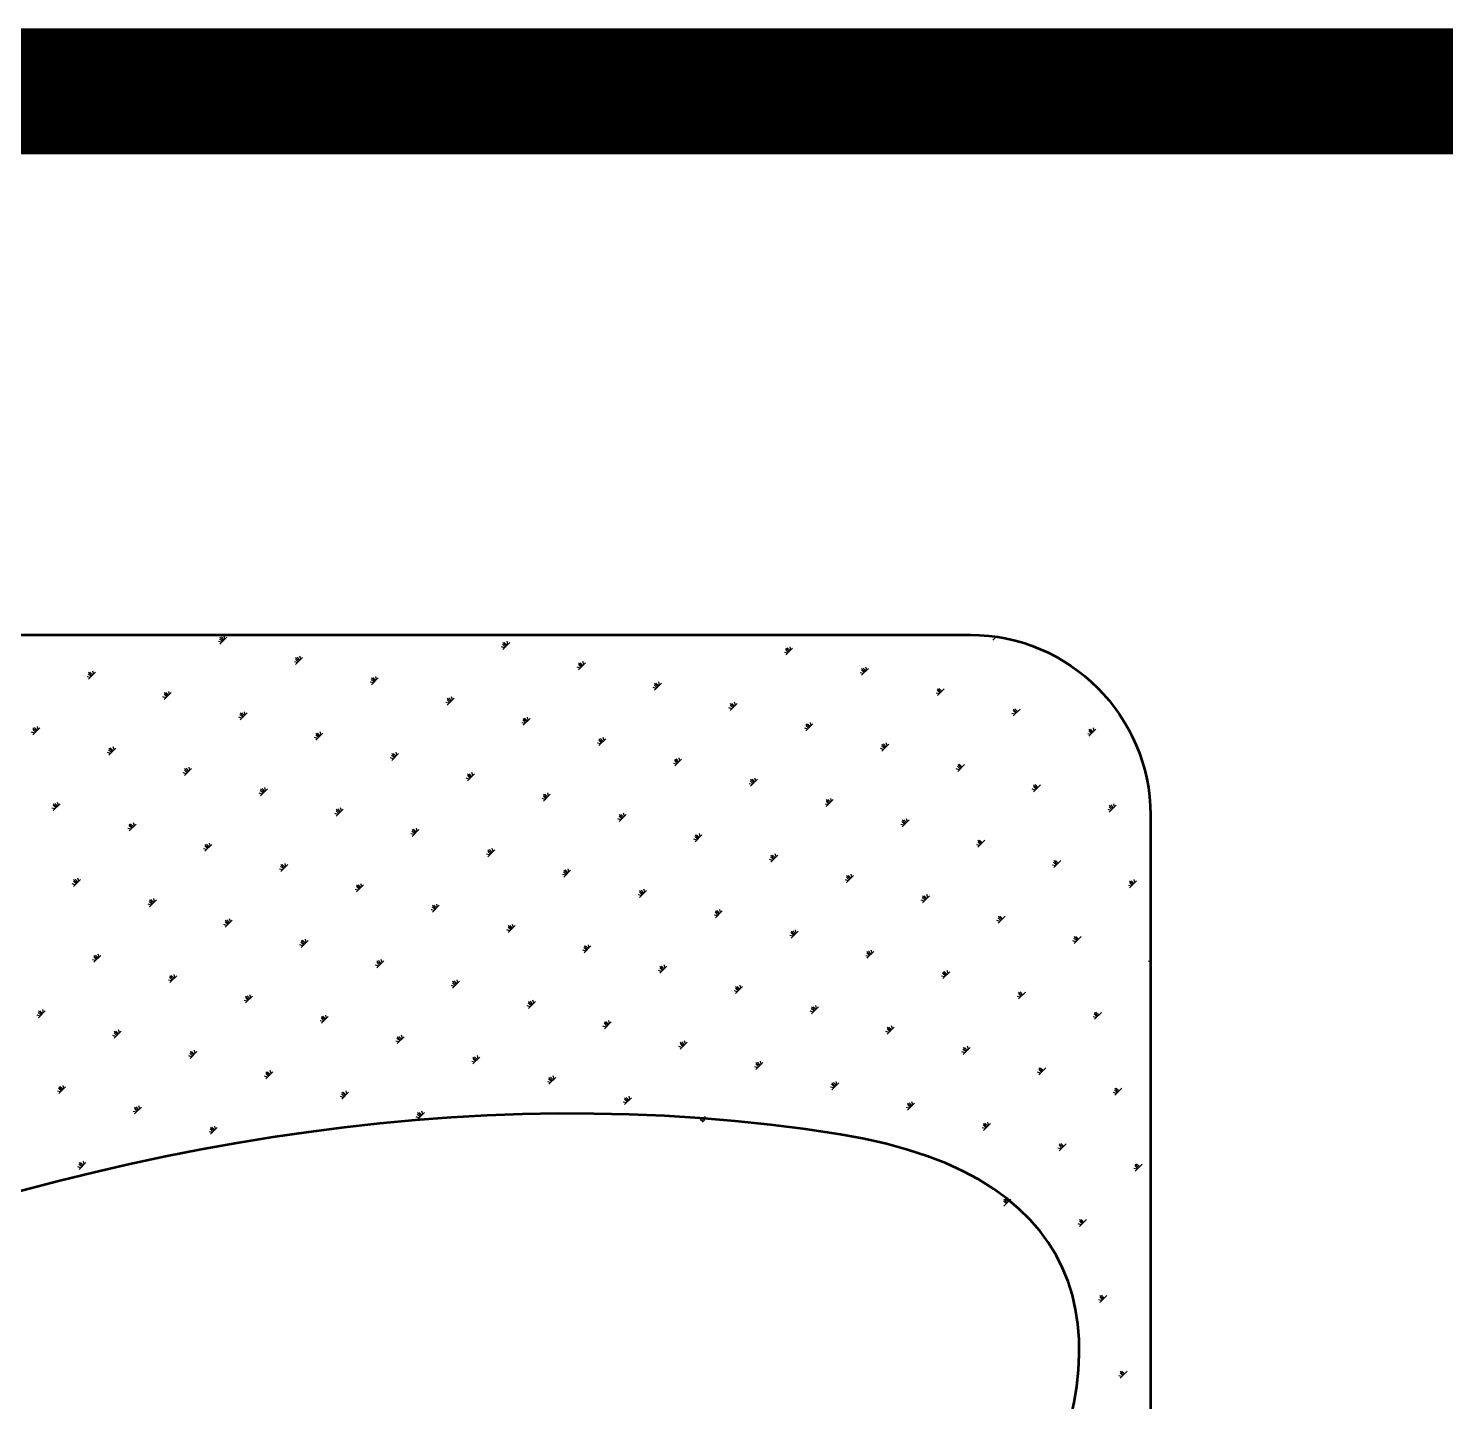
# Model space of a CAD drawing. Extents: x 962303 to 1579583, y -174742 to 224716.
# Drawn here: x 1418049 to 1419736, y -51801 to -50167 of the extents above; entities that cross this region are included whole.
import ezdxf

# ---------------------------------------------------------------- set-up
doc = ezdxf.new("R2010")
doc.units = 0
doc.header["$LTSCALE"] = 1000
doc.header["$MEASUREMENT"] = 0
doc.layers.add('PUB_TITLE', color=4, linetype='Continuous')

msp = doc.modelspace()

# ---------------------------------------------------------------- linework, layer by layer
at = {"layer": 'PUB_TITLE', "color": 4}
for p, q in [((1418279.9, -50896.6), (1418276.6, -50893.3)), ((1418281, -50895.6), (1418276.8, -50891.4)), ((1418276.8, -50899.7), (1418285.1, -50891.4)), ((1418282, -50894.5), (1418278.7, -50891.2)), ((1418283, -50893.5), (1418282.1, -50889.9)), ((1419197.3, -50894.9), (1419201.3, -50891)), ((1419200.4, -50891.8), (1419199.2, -50890.7)), ((1418278.9, -50897.6), (1418275.3, -50896.7)), ((1418615.8, -50904.1), (1418612.2, -50903.1)), ((1418616.8, -50903.1), (1418613.5, -50899.8)), ((1418617.9, -50902), (1418613.7, -50897.9)), ((1418613.7, -50906.2), (1418622, -50897.9)), ((1418618.9, -50901), (1418615.6, -50897.7)), ((1418619.9, -50900), (1418619, -50896.4)), ((1418952.7, -50910.6), (1418949.1, -50909.6)), ((1418953.7, -50909.6), (1418950.4, -50906.2)), ((1418954.8, -50908.5), (1418950.7, -50904.4)), ((1418950.7, -50912.7), (1418958.9, -50904.4)), ((1418955.8, -50907.5), (1418952.5, -50904.2)), ((1418956.8, -50906.5), (1418955.9, -50902.8)), ((1418369.2, -50921.8), (1418365.6, -50920.8)), ((1418370.2, -50920.8), (1418366.9, -50917.5)), ((1418371.2, -50919.7), (1418367.1, -50915.6)), ((1418367.1, -50923.9), (1418375.4, -50915.6)), ((1418372.3, -50918.7), (1418369, -50915.4)), ((1418373.3, -50917.7), (1418372.3, -50914.1)), ((1418706.1, -50928.3), (1418702.5, -50927.3)), ((1418707.1, -50927.3), (1418703.8, -50924)), ((1418708.1, -50926.2), (1418704, -50922.1)), ((1418704, -50930.4), (1418712.3, -50922.1)), ((1418709.2, -50925.2), (1418705.9, -50921.9)), ((1418710.2, -50924.2), (1418709.2, -50920.6)), ((1419045.1, -50932.7), (1419040.9, -50928.6)), ((1419040.9, -50936.8), (1419049.2, -50928.6)), ((1419046.1, -50931.7), (1419042.8, -50928.4)), ((1419047.1, -50930.6), (1419046.2, -50927)), ((1418122.5, -50939.5), (1418118.9, -50938.6)), ((1418123.6, -50938.5), (1418120.3, -50935.2)), ((1418124.6, -50937.5), (1418120.5, -50933.3)), ((1418120.5, -50941.6), (1418128.7, -50933.3)), ((1418125.6, -50936.4), (1418122.3, -50933.1)), ((1418126.7, -50935.4), (1418125.7, -50931.8)), ((1418459.5, -50946), (1418455.8, -50945)), ((1418460.5, -50945), (1418457.2, -50941.7)), ((1418461.5, -50943.9), (1418457.4, -50939.8)), ((1418457.4, -50948.1), (1418465.6, -50939.8)), ((1418462.5, -50942.9), (1418459.2, -50939.6)), ((1418463.6, -50941.9), (1418462.6, -50938.3)), ((1418799.5, -50949.4), (1418796.2, -50946.1)), ((1418800.5, -50948.4), (1418799.5, -50944.7)), ((1419043, -50934.8), (1419039.4, -50933.8)), ((1419044, -50933.7), (1419040.7, -50930.4)), ((1418212.8, -50963.7), (1418209.2, -50962.7)), ((1418213.9, -50962.7), (1418210.5, -50959.4)), ((1418214.9, -50961.6), (1418210.8, -50957.5)), ((1418210.8, -50965.8), (1418219, -50957.5)), ((1418215.9, -50960.6), (1418212.6, -50957.3)), ((1418216.9, -50959.6), (1418216, -50956)), ((1418553.9, -50966.1), (1418552.9, -50962.4)), ((1418796.4, -50952.5), (1418792.7, -50951.5)), ((1418797.4, -50951.4), (1418794.1, -50948.1)), ((1418798.4, -50950.4), (1418794.3, -50946.3)), ((1418794.3, -50954.5), (1418802.6, -50946.3)), ((1419133.3, -50959), (1419129.7, -50958)), ((1419134.3, -50957.9), (1419131, -50954.6)), ((1419135.3, -50956.9), (1419131.2, -50952.8)), ((1419131.2, -50961), (1419139.5, -50952.8)), ((1419136.4, -50955.9), (1419133.1, -50952.6)), ((1418549.7, -50970.2), (1418546.1, -50969.2)), ((1418550.8, -50969.2), (1418547.5, -50965.9)), ((1418551.8, -50968.1), (1418547.7, -50964)), ((1418547.7, -50972.3), (1418555.9, -50964)), ((1418552.8, -50967.1), (1418549.5, -50963.8)), ((1418886.6, -50976.7), (1418883, -50975.7)), ((1418887.7, -50975.6), (1418884.4, -50972.3)), ((1418888.7, -50974.6), (1418884.6, -50970.5)), ((1418884.6, -50978.7), (1418892.8, -50970.5)), ((1418889.7, -50973.6), (1418886.4, -50970.3)), ((1418890.8, -50972.5), (1418889.8, -50968.9)), ((1419224.6, -50982.1), (1419221.3, -50978.8)), ((1419225.6, -50981.1), (1419221.5, -50977)), ((1419221.5, -50985.2), (1419229.7, -50977)), ((1419226.6, -50980.1), (1419223.3, -50976.7)), ((1418303.1, -50987.9), (1418299.5, -50986.9)), ((1418304.1, -50986.9), (1418300.8, -50983.6)), ((1418305.2, -50985.8), (1418301, -50981.7)), ((1418301, -50990), (1418309.3, -50981.7)), ((1418306.2, -50984.8), (1418302.9, -50981.5)), ((1418307.2, -50983.8), (1418306.3, -50980.2)), ((1418640, -50994.4), (1418636.4, -50993.4)), ((1418641, -50993.3), (1418637.7, -50990)), ((1418642.1, -50992.3), (1418637.9, -50988.2)), ((1418637.9, -50996.4), (1418646.2, -50988.2)), ((1418643.1, -50991.3), (1418639.8, -50988)), ((1418644.1, -50990.2), (1418643.2, -50986.6)), ((1418977.9, -50999.8), (1418974.6, -50996.5)), ((1418979, -50998.8), (1418974.8, -50994.7)), ((1418974.8, -51002.9), (1418983.1, -50994.7)), ((1418980, -50997.8), (1418976.7, -50994.5)), ((1418981, -50996.7), (1418980.1, -50993.1)), ((1419223.5, -50983.2), (1419219.9, -50982.2)), ((1418056.5, -51005.6), (1418052.8, -51004.6)), ((1418057.5, -51004.6), (1418054.2, -51001.3)), ((1418058.5, -51003.5), (1418054.4, -50999.4)), ((1418054.4, -51007.7), (1418062.7, -50999.4)), ((1418059.6, -51002.5), (1418056.3, -50999.2)), ((1418060.6, -51001.5), (1418059.6, -50997.9)), ((1418393.4, -51012.1), (1418389.8, -51011.1)), ((1418394.4, -51011.1), (1418391.1, -51007.7)), ((1418395.4, -51010), (1418391.3, -51005.9)), ((1418391.3, -51014.2), (1418399.6, -51005.9)), ((1418396.5, -51009), (1418393.2, -51005.7)), ((1418397.5, -51008), (1418396.5, -51004.3)), ((1418732.3, -51016.5), (1418728.2, -51012.4)), ((1418728.2, -51020.6), (1418736.5, -51012.4)), ((1418733.4, -51015.5), (1418730.1, -51012.2)), ((1418734.4, -51014.4), (1418733.4, -51010.8)), ((1418976.9, -51000.9), (1418973.3, -50999.9)), ((1419313.8, -51007.3), (1419310.2, -51006.4)), ((1419314.8, -51006.3), (1419311.5, -51003)), ((1419315.9, -51005.3), (1419311.7, -51001.1)), ((1419311.7, -51009.4), (1419320, -51001.1)), ((1419316.9, -51004.2), (1419313.6, -51000.9)), ((1419317.9, -51003.2), (1419317, -50999.6)), ((1418146.7, -51029.8), (1418143.1, -51028.8)), ((1418147.8, -51028.8), (1418144.5, -51025.5)), ((1418148.8, -51027.7), (1418144.7, -51023.6)), ((1418144.7, -51031.9), (1418152.9, -51023.6)), ((1418149.8, -51026.7), (1418146.5, -51023.4)), ((1418150.9, -51025.7), (1418149.9, -51022.1)), ((1418485.7, -51034.2), (1418481.6, -51030.1)), ((1418481.6, -51038.3), (1418489.8, -51030.1)), ((1418486.7, -51033.2), (1418483.4, -51029.9)), ((1418487.8, -51032.1), (1418486.8, -51028.5)), ((1418730.3, -51018.6), (1418726.7, -51017.6)), ((1418731.3, -51017.5), (1418728, -51014.2)), ((1419067.2, -51025), (1419063.6, -51024.1)), ((1419068.2, -51024), (1419064.9, -51020.7)), ((1419069.2, -51023), (1419065.1, -51018.9)), ((1419065.1, -51027.1), (1419073.4, -51018.9)), ((1419070.3, -51022), (1419067, -51018.6)), ((1419071.3, -51020.9), (1419070.3, -51017.3)), ((1418241.1, -51049.9), (1418240.2, -51046.2)), ((1418483.6, -51036.3), (1418480, -51035.3)), ((1418484.7, -51035.2), (1418481.4, -51031.9)), ((1418820.5, -51042.8), (1418816.9, -51041.8)), ((1418821.6, -51041.7), (1418818.3, -51038.4)), ((1418822.6, -51040.7), (1418818.5, -51036.6)), ((1418818.5, -51044.8), (1418826.7, -51036.6)), ((1418823.6, -51039.7), (1418820.3, -51036.4)), ((1418824.7, -51038.6), (1418823.7, -51035)), ((1419158.5, -51048.2), (1419155.2, -51044.9)), ((1419159.5, -51047.2), (1419155.4, -51043)), ((1419155.4, -51051.3), (1419163.6, -51043)), ((1419160.6, -51046.1), (1419157.2, -51042.8)), ((1418237, -51054), (1418233.4, -51053)), ((1418238, -51052.9), (1418234.7, -51049.6)), ((1418239.1, -51051.9), (1418234.9, -51047.8)), ((1418234.9, -51056), (1418243.2, -51047.8)), ((1418240.1, -51050.9), (1418236.8, -51047.6)), ((1418573.9, -51060.5), (1418570.3, -51059.5)), ((1418574.9, -51059.4), (1418571.6, -51056.1)), ((1418576, -51058.4), (1418571.8, -51054.3)), ((1418571.8, -51062.5), (1418580.1, -51054.3)), ((1418577, -51057.4), (1418573.7, -51054.1)), ((1418578, -51056.3), (1418577.1, -51052.7)), ((1418911.9, -51065.9), (1418908.5, -51062.6)), ((1418912.9, -51064.9), (1418908.8, -51060.7)), ((1418908.8, -51069), (1418917, -51060.7)), ((1418913.9, -51063.8), (1418910.6, -51060.5)), ((1418915, -51062.8), (1418914, -51059.2)), ((1419157.5, -51049.2), (1419153.8, -51048.3)), ((1418327.3, -51078.2), (1418323.7, -51077.2)), ((1418328.3, -51077.1), (1418325, -51073.8)), ((1418329.3, -51076.1), (1418325.2, -51072)), ((1418325.2, -51080.2), (1418333.5, -51072)), ((1418330.4, -51075.1), (1418327.1, -51071.8)), ((1418331.4, -51074), (1418330.4, -51070.4)), ((1418665.2, -51083.6), (1418661.9, -51080.3)), ((1418666.3, -51082.6), (1418662.1, -51078.5)), ((1418662.1, -51086.7), (1418670.4, -51078.5)), ((1418667.3, -51081.6), (1418664, -51078.2)), ((1418668.3, -51080.5), (1418667.4, -51076.9)), ((1418910.8, -51066.9), (1418907.2, -51066)), ((1419247.7, -51073.4), (1419244.1, -51072.5)), ((1419248.8, -51072.4), (1419245.5, -51069.1)), ((1419249.8, -51071.4), (1419245.7, -51067.2)), ((1419245.7, -51075.5), (1419253.9, -51067.2)), ((1419250.8, -51070.3), (1419247.5, -51067)), ((1418080.6, -51095.9), (1418077, -51094.9)), ((1418081.7, -51094.8), (1418078.4, -51091.5)), ((1418082.7, -51093.8), (1418078.6, -51089.7)), ((1418078.6, -51097.9), (1418086.8, -51089.7)), ((1418083.7, -51092.8), (1418080.4, -51089.5)), ((1418084.8, -51091.7), (1418083.8, -51088.1)), ((1418418.6, -51101.3), (1418415.3, -51098)), ((1418419.6, -51100.3), (1418415.5, -51096.2)), ((1418415.5, -51104.4), (1418423.8, -51096.2)), ((1418420.7, -51099.3), (1418417.3, -51096)), ((1418421.7, -51098.2), (1418420.7, -51094.6)), ((1418664.2, -51084.7), (1418660.6, -51083.7)), ((1419001.1, -51091.1), (1418997.5, -51090.2)), ((1419002.1, -51090.1), (1418998.8, -51086.8)), ((1419003.2, -51089.1), (1418999, -51084.9)), ((1418999, -51093.2), (1419007.3, -51084.9)), ((1419004.2, -51088), (1419000.9, -51084.7)), ((1419005.2, -51087), (1419004.3, -51083.4)), ((1419338, -51097.6), (1419334.4, -51096.6)), ((1419339, -51096.6), (1419335.7, -51093.3)), ((1419340.1, -51095.5), (1419335.9, -51091.4)), ((1419335.9, -51099.7), (1419344.2, -51091.4)), ((1419341.1, -51094.5), (1419337.8, -51091.2)), ((1419342.1, -51093.5), (1419341.2, -51089.9)), ((1418173, -51118), (1418168.9, -51113.9)), ((1418168.9, -51122.1), (1418177.1, -51113.9)), ((1418174, -51117), (1418170.7, -51113.7)), ((1418175.1, -51115.9), (1418174.1, -51112.3)), ((1418417.6, -51102.4), (1418413.9, -51101.4)), ((1418754.5, -51108.8), (1418750.9, -51107.9)), ((1418755.5, -51107.8), (1418752.2, -51104.5)), ((1418756.5, -51106.8), (1418752.4, -51102.6)), ((1418752.4, -51110.9), (1418760.7, -51102.6)), ((1418757.6, -51105.7), (1418754.3, -51102.4)), ((1418758.6, -51104.7), (1418757.6, -51101.1)), ((1419091.4, -51115.3), (1419087.8, -51114.4)), ((1419092.4, -51114.3), (1419089.1, -51111)), ((1419093.4, -51113.3), (1419089.3, -51109.1)), ((1419089.3, -51117.4), (1419097.6, -51109.1)), ((1419094.5, -51112.2), (1419091.2, -51108.9)), ((1419095.5, -51111.2), (1419094.5, -51107.6)), ((1418170.9, -51120.1), (1418167.3, -51119.1)), ((1418172, -51119), (1418168.7, -51115.7)), ((1418507.8, -51126.5), (1418504.2, -51125.6)), ((1418508.9, -51125.5), (1418505.6, -51122.2)), ((1418509.9, -51124.5), (1418505.8, -51120.4)), ((1418505.8, -51128.6), (1418514, -51120.4)), ((1418510.9, -51123.5), (1418507.6, -51120.1)), ((1418512, -51122.4), (1418511, -51118.8)), ((1418845.8, -51132), (1418842.5, -51128.7)), ((1418846.8, -51131), (1418842.7, -51126.8)), ((1418842.7, -51135.1), (1418850.9, -51126.8)), ((1418847.8, -51129.9), (1418844.5, -51126.6)), ((1418848.9, -51128.9), (1418847.9, -51125.3)), ((1418261.2, -51144.3), (1418257.6, -51143.3)), ((1418262.2, -51143.2), (1418258.9, -51139.9)), ((1418263.3, -51142.2), (1418259.1, -51138.1)), ((1418259.1, -51146.3), (1418267.4, -51138.1)), ((1418264.3, -51141.2), (1418261, -51137.9)), ((1418265.3, -51140.1), (1418264.4, -51136.5)), ((1418599.1, -51149.7), (1418595.8, -51146.4)), ((1418600.2, -51148.7), (1418596, -51144.5)), ((1418596, -51152.8), (1418604.3, -51144.5)), ((1418601.2, -51147.6), (1418597.9, -51144.3)), ((1418602.2, -51146.6), (1418601.3, -51143)), ((1418844.7, -51133), (1418841.1, -51132.1)), ((1419181.6, -51139.5), (1419178, -51138.5)), ((1419182.7, -51138.5), (1419179.4, -51135.2)), ((1419183.7, -51137.4), (1419179.6, -51133.3)), ((1419179.6, -51141.6), (1419187.8, -51133.3)), ((1419184.7, -51136.4), (1419181.4, -51133.1)), ((1418352.5, -51167.4), (1418349.2, -51164.1)), ((1418353.5, -51166.4), (1418349.4, -51162.2)), ((1418349.4, -51170.5), (1418357.7, -51162.2)), ((1418354.6, -51165.3), (1418351.3, -51162)), ((1418355.6, -51164.3), (1418354.6, -51160.7)), ((1418598.1, -51150.7), (1418594.5, -51149.8)), ((1418935, -51157.2), (1418931.4, -51156.3)), ((1418936, -51156.2), (1418932.7, -51152.9)), ((1418937.1, -51155.2), (1418932.9, -51151)), ((1418932.9, -51159.3), (1418941.2, -51151)), ((1418938.1, -51154.1), (1418934.8, -51150.8)), ((1418939.1, -51153.1), (1418938.2, -51149.5)), ((1419271.9, -51163.7), (1419268.3, -51162.7)), ((1419272.9, -51162.7), (1419269.6, -51159.4)), ((1419274, -51161.6), (1419269.9, -51157.5)), ((1419269.9, -51165.8), (1419278.1, -51157.5)), ((1419275, -51160.6), (1419271.7, -51157.3)), ((1418105.9, -51185.1), (1418102.6, -51181.8)), ((1418106.9, -51184.1), (1418102.8, -51180)), ((1418102.8, -51188.2), (1418111, -51180)), ((1418107.9, -51183.1), (1418104.6, -51179.7)), ((1418109, -51182), (1418108, -51178.4)), ((1418351.5, -51168.4), (1418347.9, -51167.5)), ((1418688.4, -51174.9), (1418684.8, -51174)), ((1418689.4, -51173.9), (1418686.1, -51170.6)), ((1418690.4, -51172.9), (1418686.3, -51168.7)), ((1418686.3, -51177), (1418694.6, -51168.7)), ((1418691.5, -51171.8), (1418688.2, -51168.5)), ((1418692.5, -51170.8), (1418691.5, -51167.2)), ((1419025.3, -51181.4), (1419021.7, -51180.4)), ((1419026.3, -51180.4), (1419023, -51177.1)), ((1419027.3, -51179.3), (1419023.2, -51175.2)), ((1419023.2, -51183.5), (1419031.5, -51175.2)), ((1419028.4, -51178.3), (1419025.1, -51175)), ((1419029.4, -51177.3), (1419028.4, -51173.7)), ((1419364.3, -51185.8), (1419360.1, -51181.7)), ((1419360.1, -51190), (1419368.4, -51181.7)), ((1419365.3, -51184.8), (1419362, -51181.5)), ((1419366.3, -51183.8), (1419365.4, -51180.1)), ((1418104.8, -51186.2), (1418101.2, -51185.2)), ((1418441.7, -51192.6), (1418438.1, -51191.7)), ((1418442.8, -51191.6), (1418439.5, -51188.3)), ((1418443.8, -51190.6), (1418439.7, -51186.4)), ((1418439.7, -51194.7), (1418447.9, -51186.4)), ((1418444.8, -51189.5), (1418441.5, -51186.2)), ((1418445.9, -51188.5), (1418444.9, -51184.9)), ((1418778.7, -51199.1), (1418775, -51198.1)), ((1418779.7, -51198.1), (1418776.4, -51194.8)), ((1418780.7, -51197), (1418776.6, -51192.9)), ((1418776.6, -51201.2), (1418784.8, -51192.9)), ((1418781.7, -51196), (1418778.4, -51192.7)), ((1418782.8, -51195), (1418781.8, -51191.4)), ((1419118.7, -51202.5), (1419115.4, -51199.2)), ((1419119.7, -51201.5), (1419118.7, -51197.9)), ((1419362.2, -51187.9), (1419358.6, -51186.9)), ((1419363.2, -51186.9), (1419359.9, -51183.6)), ((1418195.1, -51210.3), (1418191.5, -51209.4)), ((1418196.1, -51209.3), (1418192.8, -51206)), ((1418197.2, -51208.3), (1418193, -51204.1)), ((1418193, -51212.4), (1418201.3, -51204.1)), ((1418198.2, -51207.2), (1418194.9, -51203.9)), ((1418199.2, -51206.2), (1418198.3, -51202.6)), ((1418532, -51216.8), (1418528.4, -51215.9)), ((1418533.1, -51215.8), (1418529.7, -51212.5)), ((1418534.1, -51214.8), (1418530, -51210.6)), ((1418530, -51218.9), (1418538.2, -51210.6)), ((1418535.1, -51213.7), (1418531.8, -51210.4)), ((1418536.1, -51212.7), (1418535.2, -51209.1)), ((1418873.1, -51219.2), (1418872.1, -51215.6)), ((1419115.6, -51205.6), (1419111.9, -51204.6)), ((1419116.6, -51204.6), (1419113.3, -51201.3)), ((1419117.6, -51203.5), (1419113.5, -51199.4)), ((1419113.5, -51207.7), (1419121.8, -51199.4)), ((1418286.4, -51233.5), (1418283.1, -51230.2)), ((1418287.5, -51232.5), (1418283.3, -51228.3)), ((1418283.3, -51236.6), (1418291.6, -51228.3)), ((1418288.5, -51231.4), (1418285.2, -51228.1)), ((1418289.5, -51230.4), (1418288.5, -51226.8)), ((1418868.9, -51223.3), (1418865.3, -51222.3)), ((1418870, -51222.3), (1418866.7, -51219)), ((1418871, -51221.2), (1418866.9, -51217.1)), ((1418866.9, -51225.4), (1418875.1, -51217.1)), ((1418872, -51220.2), (1418868.7, -51216.9)), ((1419205.8, -51229.8), (1419202.2, -51228.8)), ((1419206.9, -51228.8), (1419203.6, -51225.4)), ((1419207.9, -51227.7), (1419203.8, -51223.6)), ((1419203.8, -51231.8), (1419212, -51223.6)), ((1419208.9, -51226.7), (1419205.6, -51223.4)), ((1418285.4, -51234.5), (1418281.8, -51233.6)), ((1418622.3, -51241), (1418618.7, -51240)), ((1418623.3, -51240), (1418620, -51236.7)), ((1418624.4, -51238.9), (1418620.2, -51234.8)), ((1418620.2, -51243.1), (1418628.5, -51234.8)), ((1418625.4, -51237.9), (1418622.1, -51234.6)), ((1418626.4, -51236.9), (1418625.5, -51233.3)), ((1418959.2, -51247.5), (1418955.6, -51246.5)), ((1418960.2, -51246.5), (1418956.9, -51243.2)), ((1418961.3, -51245.4), (1418957.1, -51241.3)), ((1418957.1, -51249.6), (1418965.4, -51241.3)), ((1418962.3, -51244.4), (1418959, -51241.1)), ((1418963.3, -51243.4), (1418962.4, -51239.8)), ((1419297.1, -51252.9), (1419293.8, -51249.6)), ((1419298.2, -51251.9), (1419294, -51247.8)), ((1419294, -51256), (1419302.3, -51247.8)), ((1419299.2, -51250.9), (1419295.9, -51247.6)), ((1418375.7, -51258.7), (1418372, -51257.8)), ((1418376.7, -51257.7), (1418373.4, -51254.4)), ((1418377.7, -51256.7), (1418373.6, -51252.5)), ((1418373.6, -51260.8), (1418381.9, -51252.5)), ((1418378.8, -51255.6), (1418375.5, -51252.3)), ((1418379.8, -51254.6), (1418378.8, -51251)), ((1418712.6, -51265.2), (1418709, -51264.2)), ((1418713.6, -51264.2), (1418710.3, -51260.9)), ((1418714.6, -51263.1), (1418710.5, -51259)), ((1418710.5, -51267.3), (1418718.8, -51259)), ((1418715.7, -51262.1), (1418712.4, -51258.8)), ((1418716.7, -51261.1), (1418715.7, -51257.5)), ((1419051.5, -51269.6), (1419047.4, -51265.5)), ((1419047.4, -51273.7), (1419055.7, -51265.5)), ((1419052.6, -51268.6), (1419049.3, -51265.3)), ((1419053.6, -51267.6), (1419052.6, -51263.9)), ((1419296.1, -51254), (1419292.5, -51253)), ((1418129, -51276.4), (1418125.4, -51275.5)), ((1418130.1, -51275.4), (1418126.8, -51272.1)), ((1418131.1, -51274.4), (1418127, -51270.2)), ((1418127, -51278.5), (1418135.2, -51270.2)), ((1418132.1, -51273.3), (1418128.8, -51270)), ((1418133.2, -51272.3), (1418132.2, -51268.7)), ((1418465.9, -51282.9), (1418462.3, -51281.9)), ((1418467, -51281.9), (1418463.7, -51278.6)), ((1418468, -51280.8), (1418463.9, -51276.7)), ((1418463.9, -51285), (1418472.1, -51276.7)), ((1418469, -51279.8), (1418465.7, -51276.5)), ((1418470.1, -51278.8), (1418469.1, -51275.2)), ((1418804.9, -51287.3), (1418800.8, -51283.2)), ((1418800.8, -51291.5), (1418809, -51283.2)), ((1418805.9, -51286.3), (1418802.6, -51283)), ((1418807, -51285.3), (1418806, -51281.6)), ((1419049.5, -51271.7), (1419045.9, -51270.7)), ((1419050.5, -51270.6), (1419047.2, -51267.3)), ((1419384.9, -51277.8), (1419382.8, -51277.2)), ((1419384.9, -51274.6), (1419384.1, -51273.8)), ((1419384.9, -51272.5), (1419384.3, -51272)), ((1419384.3, -51280.2), (1419384.9, -51279.7)), ((1418219.3, -51300.6), (1418215.7, -51299.6)), ((1418220.3, -51299.6), (1418217, -51296.3)), ((1418221.4, -51298.5), (1418217.2, -51294.4)), ((1418217.2, -51302.7), (1418225.5, -51294.4)), ((1418222.4, -51297.5), (1418219.1, -51294.2)), ((1418223.4, -51296.5), (1418222.5, -51292.9)), ((1418560.3, -51303), (1418559.4, -51299.4)), ((1418802.8, -51289.4), (1418799.2, -51288.4)), ((1418803.9, -51288.4), (1418800.6, -51285.1)), ((1419139.7, -51295.9), (1419136.1, -51294.9)), ((1419140.8, -51294.8), (1419137.5, -51291.5)), ((1419141.8, -51293.8), (1419137.7, -51289.7)), ((1419137.7, -51297.9), (1419145.9, -51289.7)), ((1419142.8, -51292.8), (1419139.5, -51289.5)), ((1419143.9, -51291.7), (1419142.9, -51288.1)), ((1418313.7, -51320.7), (1418312.7, -51317.1)), ((1418556.2, -51307.1), (1418552.6, -51306.1)), ((1418557.2, -51306.1), (1418553.9, -51302.8)), ((1418558.3, -51305), (1418554.1, -51300.9)), ((1418554.1, -51309.2), (1418562.4, -51300.9)), ((1418559.3, -51304), (1418556, -51300.7)), ((1418893.1, -51313.6), (1418889.5, -51312.6)), ((1418894.1, -51312.5), (1418890.8, -51309.2)), ((1418895.2, -51311.5), (1418891, -51307.4)), ((1418891, -51315.6), (1418899.3, -51307.4)), ((1418896.2, -51310.5), (1418892.9, -51307.2)), ((1418897.2, -51309.4), (1418896.3, -51305.8)), ((1419231.1, -51319), (1419227.7, -51315.7)), ((1419232.1, -51318), (1419228, -51313.9)), ((1419228, -51322.1), (1419236.2, -51313.9)), ((1419233.1, -51317), (1419229.8, -51313.7)), ((1418309.6, -51324.8), (1418306, -51323.8)), ((1418310.6, -51323.8), (1418307.3, -51320.5)), ((1418311.6, -51322.7), (1418307.5, -51318.6)), ((1418307.5, -51326.9), (1418315.8, -51318.6)), ((1418312.7, -51321.7), (1418309.4, -51318.4)), ((1418646.5, -51331.3), (1418642.9, -51330.3)), ((1418647.5, -51330.3), (1418644.2, -51326.9)), ((1418648.5, -51329.2), (1418644.4, -51325.1)), ((1418644.4, -51333.3), (1418652.7, -51325.1)), ((1418649.6, -51328.2), (1418646.3, -51324.9)), ((1418650.6, -51327.2), (1418649.6, -51323.5)), ((1418984.4, -51336.7), (1418981.1, -51333.4)), ((1418985.5, -51335.7), (1418981.3, -51331.6)), ((1418981.3, -51339.8), (1418989.6, -51331.6)), ((1418986.5, -51334.7), (1418983.2, -51331.4)), ((1418987.5, -51333.6), (1418986.5, -51330)), ((1419230, -51320.1), (1419226.4, -51319.1)), ((1418062.9, -51342.5), (1418059.3, -51341.5)), ((1418064, -51341.5), (1418060.7, -51338.2)), ((1418065, -51340.4), (1418060.9, -51336.3)), ((1418060.9, -51344.6), (1418069.1, -51336.3)), ((1418066, -51339.4), (1418062.7, -51336.1)), ((1418067.1, -51338.4), (1418066.1, -51334.8)), ((1418399.8, -51349), (1418396.2, -51348)), ((1418400.9, -51348), (1418397.6, -51344.7)), ((1418401.9, -51346.9), (1418397.8, -51342.8)), ((1418397.8, -51351.1), (1418406, -51342.8)), ((1418402.9, -51345.9), (1418399.6, -51342.6)), ((1418404, -51344.9), (1418403, -51341.3)), ((1418737.8, -51354.4), (1418734.5, -51351.1)), ((1418738.8, -51353.4), (1418734.7, -51349.3)), ((1418734.7, -51357.5), (1418742.9, -51349.3)), ((1418739.9, -51352.4), (1418736.5, -51349.1)), ((1418740.9, -51351.3), (1418739.9, -51347.7)), ((1418983.4, -51337.8), (1418979.8, -51336.8)), ((1419320.3, -51344.2), (1419316.7, -51343.3)), ((1419321.3, -51343.2), (1419318, -51339.9)), ((1419322.4, -51342.2), (1419318.2, -51338.1)), ((1419318.2, -51346.3), (1419326.5, -51338.1)), ((1419323.4, -51341.1), (1419320.1, -51337.8)), ((1418153.2, -51366.7), (1418149.6, -51365.7)), ((1418154.2, -51365.7), (1418150.9, -51362.4)), ((1418155.3, -51364.6), (1418151.1, -51360.5)), ((1418151.1, -51368.8), (1418159.4, -51360.5)), ((1418156.3, -51363.6), (1418153, -51360.3)), ((1418157.3, -51362.6), (1418156.4, -51359)), ((1418492.2, -51371.1), (1418488.1, -51367)), ((1418488.1, -51375.2), (1418496.3, -51367)), ((1418493.2, -51370.1), (1418489.9, -51366.8)), ((1418494.3, -51369.1), (1418493.3, -51365.4)), ((1418736.8, -51355.5), (1418733.1, -51354.5)), ((1419073.7, -51362), (1419070, -51361)), ((1419074.7, -51360.9), (1419071.4, -51357.6)), ((1419075.7, -51359.9), (1419071.6, -51355.8)), ((1419071.6, -51364), (1419079.9, -51355.8)), ((1419076.8, -51358.9), (1419073.5, -51355.6)), ((1419077.8, -51357.8), (1419076.8, -51354.2)), ((1418245.6, -51388.8), (1418241.4, -51384.7)), ((1418241.4, -51393), (1418249.7, -51384.7)), ((1418246.6, -51387.8), (1418243.3, -51384.5)), ((1418247.6, -51386.8), (1418246.7, -51383.1)), ((1418490.1, -51373.2), (1418486.5, -51372.2)), ((1418491.2, -51372.1), (1418487.8, -51368.8)), ((1418827, -51379.7), (1418823.4, -51378.7)), ((1418828.1, -51378.6), (1418824.8, -51375.3)), ((1418829.1, -51377.6), (1418825, -51373.5)), ((1418825, -51381.7), (1418833.2, -51373.5)), ((1418830.1, -51376.6), (1418826.8, -51373.3)), ((1418831.2, -51375.5), (1418830.2, -51371.9)), ((1419165, -51385.1), (1419161.7, -51381.8)), ((1419166, -51384.1), (1419161.9, -51379.9)), ((1419161.9, -51388.2), (1419170.1, -51379.9)), ((1419167, -51383), (1419163.7, -51379.7)), ((1419168.1, -51382), (1419167.1, -51378.4)), ((1418243.5, -51390.9), (1418239.9, -51389.9)), ((1418244.5, -51389.9), (1418241.2, -51386.6)), ((1418580.4, -51397.4), (1418576.8, -51396.4)), ((1418581.4, -51396.3), (1418578.1, -51393)), ((1418582.5, -51395.3), (1418578.3, -51391.2)), ((1418578.3, -51399.4), (1418586.6, -51391.2)), ((1418583.5, -51394.3), (1418580.2, -51391)), ((1418584.5, -51393.2), (1418583.6, -51389.6)), ((1418918.3, -51402.8), (1418915, -51399.5)), ((1418919.4, -51401.8), (1418915.2, -51397.7)), ((1418915.2, -51405.9), (1418923.5, -51397.7)), ((1418920.4, -51400.8), (1418917.1, -51397.4)), ((1418921.4, -51399.7), (1418920.5, -51396.1)), ((1419163.9, -51386.1), (1419160.3, -51385.2)), ((1418333.8, -51415.1), (1418330.2, -51414.1)), ((1418334.8, -51414), (1418331.5, -51410.7)), ((1418335.8, -51413), (1418331.7, -51408.9)), ((1418331.7, -51417.1), (1418340, -51408.9)), ((1418336.9, -51412), (1418333.6, -51408.7)), ((1418337.9, -51410.9), (1418336.9, -51407.3)), ((1418671.7, -51420.5), (1418668.4, -51417.2)), ((1418672.7, -51419.5), (1418668.6, -51415.4)), ((1418668.6, -51423.6), (1418676.9, -51415.4)), ((1418673.8, -51418.5), (1418670.5, -51415.2)), ((1418674.8, -51417.4), (1418673.8, -51413.8)), ((1418917.3, -51403.9), (1418913.7, -51402.9)), ((1419254.2, -51410.3), (1419250.6, -51409.4)), ((1419255.2, -51409.3), (1419251.9, -51406)), ((1419256.3, -51408.3), (1419252.1, -51404.1)), ((1419252.1, -51412.4), (1419260.4, -51404.1)), ((1419257.3, -51407.2), (1419254, -51403.9)), ((1418087.1, -51432.8), (1418083.5, -51431.8)), ((1418088.2, -51431.8), (1418084.9, -51428.4)), ((1418089.2, -51430.7), (1418085.1, -51426.6)), ((1418085.1, -51434.8), (1418093.3, -51426.6)), ((1418090.2, -51429.7), (1418086.9, -51426.4)), ((1418091.3, -51428.7), (1418090.3, -51425)), ((1418425.1, -51438.2), (1418421.8, -51434.9)), ((1418426.1, -51437.2), (1418422, -51433.1)), ((1418422, -51441.3), (1418430.2, -51433.1)), ((1418427.1, -51436.2), (1418423.8, -51432.9)), ((1418428.2, -51435.1), (1418427.2, -51431.5)), ((1418670.7, -51421.6), (1418667.1, -51420.6)), ((1419007.6, -51428), (1419004, -51427.1)), ((1419008.6, -51427), (1419005.3, -51423.7)), ((1419009.6, -51426), (1419005.5, -51421.8)), ((1419005.5, -51430.1), (1419013.8, -51421.8)), ((1419010.7, -51424.9), (1419007.4, -51421.6)), ((1419011.7, -51423.9), (1419010.7, -51420.3)), ((1419344.5, -51434.5), (1419340.9, -51433.6)), ((1419345.5, -51433.5), (1419342.2, -51430.2)), ((1419346.5, -51432.5), (1419342.4, -51428.3)), ((1419342.4, -51436.6), (1419350.7, -51428.3)), ((1419347.6, -51431.4), (1419344.3, -51428.1)), ((1418179.5, -51454.9), (1418175.3, -51450.8)), ((1418175.3, -51459), (1418183.6, -51450.8)), ((1418180.5, -51453.9), (1418177.2, -51450.6)), ((1418181.5, -51452.8), (1418180.6, -51449.2)), ((1418424, -51439.3), (1418420.4, -51438.3)), ((1418760.9, -51445.7), (1418757.3, -51444.8)), ((1418762, -51444.7), (1418758.7, -51441.4)), ((1418763, -51443.7), (1418758.9, -51439.6)), ((1418758.9, -51447.8), (1418767.1, -51439.6)), ((1418764, -51442.6), (1418760.7, -51439.3)), ((1418765.1, -51441.6), (1418764.1, -51438)), ((1419097.8, -51452.2), (1419094.2, -51451.3)), ((1419098.9, -51451.2), (1419095.6, -51447.9)), ((1419099.9, -51450.2), (1419095.8, -51446)), ((1419095.8, -51454.3), (1419104, -51446)), ((1419100.9, -51449.1), (1419097.6, -51445.8)), ((1419102, -51448.1), (1419101, -51444.5)), ((1418177.4, -51457), (1418173.8, -51456)), ((1418178.4, -51455.9), (1418175.1, -51452.6)), ((1418514.3, -51463.5), (1418510.7, -51462.5)), ((1418515.3, -51462.4), (1418512, -51459.1)), ((1418516.4, -51461.4), (1418512.2, -51457.3)), ((1418512.2, -51465.5), (1418520.5, -51457.3)), ((1418517.4, -51460.4), (1418514.1, -51457.1)), ((1418518.4, -51459.3), (1418517.5, -51455.7)), ((1418852.2, -51468.9), (1418848.9, -51465.6)), ((1418853.3, -51467.9), (1418849.2, -51463.7)), ((1418854.3, -51466.8), (1418851, -51463.5)), ((1418855, -51464.5), (1418854.4, -51462.2)), ((1418856.5, -51464.6), (1418857.4, -51463.7)), ((1419192.3, -51472.3), (1419191.3, -51468.7)), ((1418267.7, -51481.2), (1418264.1, -51480.2)), ((1418268.7, -51480.1), (1418265.4, -51476.8)), ((1418269.7, -51479.1), (1418265.6, -51475)), ((1418265.6, -51483.2), (1418273.9, -51475)), ((1418270.8, -51478.1), (1418267.5, -51474.8)), ((1418271.8, -51477), (1418270.8, -51473.4)), ((1419188.1, -51476.4), (1419184.5, -51475.4)), ((1419189.2, -51475.4), (1419185.9, -51472.1)), ((1419190.2, -51474.4), (1419186.1, -51470.2)), ((1419186.1, -51478.5), (1419194.3, -51470.2)), ((1419191.2, -51473.3), (1419187.9, -51470)), ((1419278.4, -51500.6), (1419274.8, -51499.6)), ((1419279.4, -51499.6), (1419276.1, -51496.3)), ((1419280.5, -51498.5), (1419276.3, -51494.4)), ((1419276.3, -51502.7), (1419284.6, -51494.4)), ((1419281.5, -51497.5), (1419278.2, -51494.2)), ((1418112.4, -51522), (1418109, -51518.7)), ((1418113.4, -51521), (1418109.3, -51516.9)), ((1418109.3, -51525.1), (1418117.5, -51516.9)), ((1418114.4, -51520), (1418111.1, -51516.7)), ((1418115.4, -51518.9), (1418114.5, -51515.3)), ((1419370.7, -51522.7), (1419366.6, -51518.6)), ((1419366.6, -51526.9), (1419374.9, -51518.6)), ((1419371.8, -51521.7), (1419368.5, -51518.4)), ((1418111.3, -51523.1), (1418107.7, -51522.1)), ((1419368.7, -51524.8), (1419365.1, -51523.8)), ((1419369.7, -51523.8), (1419366.4, -51520.5)), ((1419213.3, -51565.7), (1419210, -51562.4)), ((1419214.4, -51564.6), (1419210.2, -51560.5)), ((1419210.2, -51568.8), (1419218.5, -51560.5)), ((1419215.4, -51563.6), (1419212.1, -51560.3)), ((1419216.4, -51562.6), (1419215.5, -51559)), ((1419303.6, -51589.8), (1419300.3, -51586.5)), ((1419304.7, -51588.8), (1419300.5, -51584.7)), ((1419300.5, -51592.9), (1419308.8, -51584.7)), ((1419305.7, -51587.8), (1419302.4, -51584.5)), ((1419302.6, -51590.9), (1419299, -51589.9)), ((1419326.8, -51681.2), (1419323.2, -51680.2)), ((1419327.8, -51680.1), (1419324.5, -51676.8)), ((1419328.8, -51679.1), (1419324.7, -51675)), ((1419324.7, -51683.2), (1419333, -51675)), ((1419329.9, -51678.1), (1419326.6, -51674.8)), ((1419351, -51771.4), (1419347.4, -51770.5)), ((1419352, -51770.4), (1419348.7, -51767.1)), ((1419353, -51769.4), (1419348.9, -51765.2)), ((1419348.9, -51773.5), (1419357.2, -51765.2)), ((1419354.1, -51768.3), (1419350.8, -51765))]:
    msp.add_line(p, q, dxfattribs=at)
at = {"layer": 'PUB_TITLE', "const_width": 150}
msp.add_lwpolyline([(1338083.3, -110241.9), (1421933.3, -110241.9), (1421933.3, -50241.9), (1338083.3, -50241.9)], close=True, dxfattribs=at)
at = {"layer": 'PUB_TITLE', "color": 4, "const_width": 52.2}
msp.add_lwpolyline([(1414171.8, -57788.5), (1421933.3, -57788.5), (1421933.3, -50241.9), (1414171.8, -50241.9)], close=True, dxfattribs=at)
at = {"layer": 'PUB_TITLE', "color": 4, "lineweight": 53}
for points, knots in [([(1416634, -52272.9), (1416634, -51689.5), (1416634, -51103.1), (1416634, -51103.1), (1416634, -50985.2), (1416730.4, -50888.7), (1416848.4, -50888.7), (1416848.4, -50888.7), (1419170.5, -50888.7), (1419170.5, -50888.7), (1419288.4, -50888.7), (1419384.9, -50985.2), (1419384.9, -51103.1), (1419384.9, -51103.1), (1419384.9, -51576.5), (1419384.9, -52095.8)], [6.497483, 6.497483, 6.497483, 6.497483, 7, 7, 7, 8, 8, 8, 9, 9, 9, 10, 10, 10, 10.451509, 10.451509, 10.451509, 10.451509]), ([(1419015.9, -51483.5), (1419635.2, -51583), (1419142, -52306.7), (1418497.5, -52582.7), (1418952.2, -52264), (1419250.9, -51664.6), (1418465.1, -51860.2), (1418465.1, -51860.2), (1418346.9, -52652.4), (1418346.9, -52652.4), (1418028.4, -52801.1), (1417799.7, -52838.3), (1417651.9, -52819.7), (1417651.9, -52819.7), (1417760.3, -51976.4), (1417760.3, -51976.4), (1417223.3, -51978.9), (1416526.4, -52393.8), (1416436.6, -52429.3), (1417159, -51829.5), (1418127.9, -51340.9), (1419015.9, -51483.5)], [0, 0, 0, 0, 1, 1, 1, 2, 2, 2, 3, 3, 3, 4, 4, 4, 5, 5, 5, 6, 6, 6, 7, 7, 7, 7])]:
    msp.add_open_spline(points, degree=3, knots=knots, dxfattribs=at)

doc.saveas('drawing.dxf')
